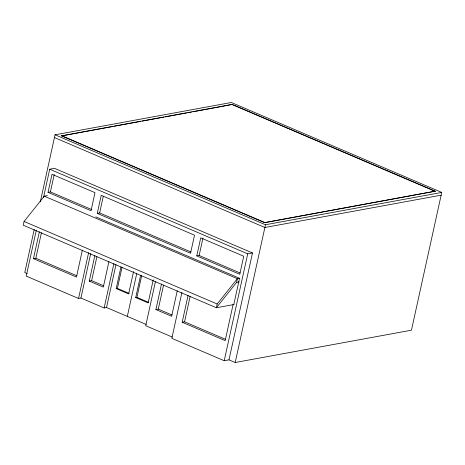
<?xml version="1.0" encoding="UTF-8"?>
<svg xmlns="http://www.w3.org/2000/svg" width="465" height="465" viewBox="0 0 465 465"><rect width="100%" height="100%" fill="white"/><g stroke="black" fill="none" stroke-linecap="round" stroke-linejoin="round"><path stroke-width="0.7" d="M47.442 195.591L44.268 196.172L24.075 221.468L23.25 225.217L216.353 307.754L233.994 304.517M34.241 229.448L24.761 272.566L27.249 273.629M40.304 201.88L55.05 134.809L231.314 102.492L441.75 192.434L411.461 330.191L235.197 362.508L228.978 359.852L224.211 360.724L171.835 338.34L181.914 292.491M36.334 230.088L26.22 276.1L78.544 298.466L80.927 298.03L104.148 307.952L106.532 307.516L146.161 324.454M43.495 197.526L49.72 169.208L54.481 168.336L252.478 252.966L228.978 359.852M82.375 250.118L76.452 277.053L33.451 258.674L39.374 231.739M48.035 192.341L52.004 174.288L95.005 192.667L91.035 210.721L48.035 192.341L50.418 191.906L91.431 209.436M61.578 135.873L232.221 104.41L435.263 191.196L264.62 222.654L61.578 135.873L90.129 130.636M33.451 258.674L35.834 258.238L41.443 232.721M50.418 191.906L54.231 174.549M78.544 298.466L88.629 252.617M97.255 213.377L101.225 195.329L194.51 235.197L190.545 253.251L97.255 213.377L99.638 212.941L190.923 251.96M80.927 298.03L90.698 253.594M99.638 212.941L103.3 196.277M108.92 261.603L103.323 287.085L89.251 281.069L94.854 255.593M89.251 281.069L91.634 280.633L96.923 256.57M104.148 307.952L113.902 263.597M106.532 307.516L115.977 264.568M133.56 271.548L128.636 293.927L116.204 288.608L120.964 266.933M116.204 288.608L117.389 288.393L122.004 267.416M127.323 316.403L136.768 273.449M153.229 279.825L148.155 302.895L135.716 297.583L140.633 275.204M135.716 297.583L136.908 297.362L141.674 275.687M155.484 281.366L145.731 325.727L172.23 337.049M177.246 290.805L171.643 316.287L155.897 309.556L161.5 284.074M155.897 309.556L158.28 309.12L163.57 285.057M95.807 216.864L239.556 278.303L233.785 304.558L233.163 304.29L225.176 340.624L182.175 322.245L188.098 295.31M196.765 255.907L200.729 237.859L243.73 256.238L239.76 274.286L196.765 255.907L199.142 255.471L240.161 273.002M215.766 107.601L232.221 104.41M182.175 322.245L184.559 321.809L190.168 296.286M199.142 255.471L202.961 238.115M44.268 196.172L237.365 278.704L217.178 304.005L216.353 307.754L236.546 282.458L237.365 278.704L239.911 278.239M224.211 360.724L247.717 253.838L252.478 252.966M264.62 222.654L435.263 191.196M235.197 362.508L265.486 224.752L441.75 192.434M91.559 130.374L112.972 126.445M114.402 126.184L140.814 121.342M142.238 121.08L163.657 117.157M165.081 116.889L186.494 112.966M187.924 112.704L191.493 112.048M192.923 111.786L214.336 107.863M441.146 195.172L264.881 227.495L54.446 137.547M236.546 282.458L239.086 281.993M232.18 104.59L435.223 191.371M61.618 135.693L264.661 222.479M55.05 134.809L265.486 224.752M49.72 169.208L247.717 253.838M238.115 281.79L238.737 282.057M24.075 221.468L217.178 304.005M117.389 288.393L129.177 293.427M136.908 297.362L148.69 302.401M91.634 280.633L103.782 285.83M158.28 309.12L172.056 315.008M35.834 258.238L76.847 275.768M184.559 321.809L225.577 339.34"/></g></svg>
